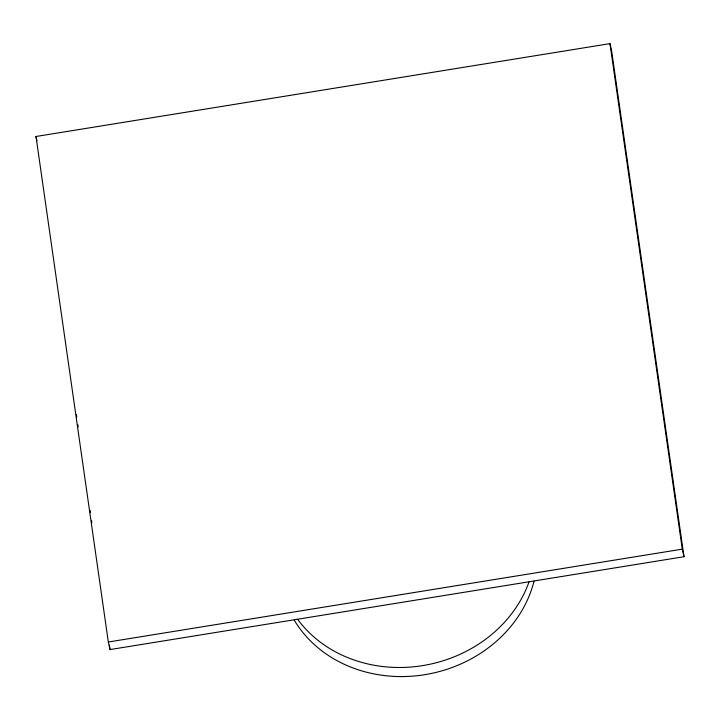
<?xml version="1.0" encoding="UTF-8"?>
<svg xmlns="http://www.w3.org/2000/svg" width="720" height="720" viewBox="0 0 720 720"><rect width="100%" height="100%" fill="white"/><g stroke="black" fill="none" stroke-linecap="round" stroke-linejoin="round"><path stroke-width="1.08" d="M36 136.494L609.975 43.632L611.676 51.201L684 556.713L110.025 649.575L108.324 642.006L36 136.494L36.972 140.814M108.324 642.006L682.29 549.144L684 556.713M609.975 43.632L682.29 549.144M76.419 414.639L76.734 416.862M77.85 424.656L78.165 426.879M90.117 510.39L90.432 512.622M91.548 520.416L91.872 522.639M109.395 645.12L110.025 649.575M529.011 581.931A129.276 113.4 -12.7 0 1 422.649 665.613A129.276 113.4 -12.7 0 1 297.693 619.353M534.006 581.265A129.276 113.4 -12.7 0 1 424.692 674.703A129.276 113.4 -12.7 0 1 294.201 620.064"/></g></svg>
